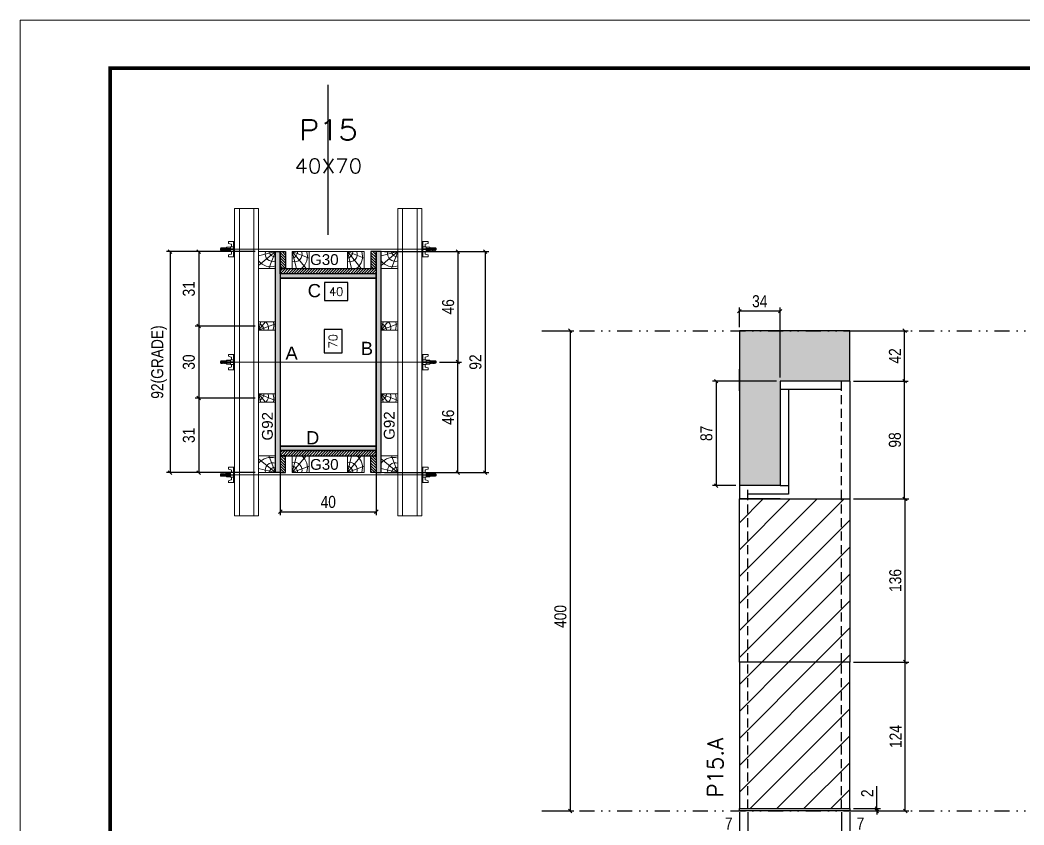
# Model space of a CAD drawing. Extents: x 28748 to 35002, y 14885 to 43501.
# Drawn here: x 31932 to 32768, y 35939 to 36609 of the extents above; entities that cross this region are included whole.
import ezdxf
from ezdxf.enums import TextEntityAlignment as Align

# ---------------------------------------------------------------- set-up
doc = ezdxf.new("R2010")
doc.units = 0
for name, pattern in [('DASHED', [0.75, 0.5, -0.25]), ('DIVIDE2', [0.625, 0.25, -0.125, 0, -0.125, 0, -0.125]), ('HIDDEN', [0.375, 0.25, -0.125])]:
    doc.linetypes.add(name, pattern=pattern)
for name, color, linetype in [('CHAPA', 1, 'Continuous'), ('COTA', 241, 'Continuous'), ('MEIO_PONT', 93, 'Continuous'), ('Nível', 160, 'Continuous'), ('Painéis', 200, 'Continuous'), ('SARR_2.2x7', 40, 'Continuous'), ('SARRAFO', 251, 'Continuous'), ('Sarrafo de Pressão', 42, 'HIDDEN'), ('Texto de Titulo', 7, 'Continuous'), ('Texto Qtd Sarr', 242, 'Continuous'), ('TEXTO_GERAL', 7, 'Continuous')]:
    doc.layers.add(name, color=color, linetype=linetype)
for name, color, linetype, lineweight in [('Folhas', 255, 'Continuous', 9), ('Hachura', 251, 'Continuous', 9), ('Madeira', 126, 'Continuous', 18), ('Perfil Metálico', 224, 'Continuous', 18), ('SARRAFO DE PRESSAO', 251, 'DASHED', 9), ('Texto Seção', 7, 'Continuous', 15)]:
    doc.layers.add(name, color=color, linetype=linetype, lineweight=lineweight)
doc.styles.add('ARIAL', font='arial.ttf')
doc.styles.add('COTA TECNICA', font='techl___.ttf', dxfattribs={"height": 10})
doc.styles.add('COTA TECNICA 2X', font='techl___.ttf', dxfattribs={"height": 10})
doc.styles.add('COTA TECNICA-50', font='techl___.ttf', dxfattribs={"height": 10})
doc.styles.add('REGUA-120', font='ROMANS.shx', dxfattribs={"height": 15})
doc.styles.add('ROMANS', font='romans.shx')
doc.styles.add('SANSSERIF', font='sas_____.pfb')
doc.dimstyles.new('COTA PAINEL-50', dxfattribs={"dimtxt": 10, "dimasz": 3, "dimexe": 3, "dimexo": 3, "dimgap": 3, "dimtad": 1, "dimdec": 1, "dimzin": 12, "dimdsep": 46, "dimtxsty": 'COTA TECNICA-50', "dimblk1": 'OBLIQUE', "dimblk2": 'OBLIQUE', "dimsah": 1, "dimcen": 0.9, "dimclrd": 4, "dimclre": 4, "dimclrt": 240, "dimadec": 1, "dimazin": 3, "dimtfac": 1, "dimtdec": 1, "dimtmove": 0, "dimatfit": 3, "dimfxl": 1, "dimtolj": 1, "dimtzin": 12, "dimarcsym": 0})
doc.dimstyles.new('PAINEL', dxfattribs={"dimtxt": 10, "dimasz": 3, "dimexe": 3, "dimexo": 3, "dimgap": 3, "dimtad": 1, "dimdec": 1, "dimzin": 12, "dimdsep": 46, "dimtxsty": 'COTA TECNICA', "dimblk1": 'OBLIQUE', "dimblk2": 'OBLIQUE', "dimsah": 1, "dimcen": 0.9, "dimclrd": 4, "dimclre": 4, "dimclrt": 240, "dimadec": 1, "dimazin": 3, "dimtfac": 1, "dimtdec": 1, "dimtmove": 0, "dimatfit": 3, "dimfxl": 1, "dimtolj": 1, "dimtzin": 12, "dimarcsym": 0})
doc.dimstyles.new('SECAO PILAR', dxfattribs={"dimtxt": 10, "dimasz": 3, "dimexe": 3, "dimexo": 3, "dimgap": 3, "dimtad": 1, "dimdec": 1, "dimlfac": 0.5, "dimzin": 12, "dimdsep": 46, "dimtxsty": 'COTA TECNICA 2X', "dimblk1": 'OBLIQUE', "dimblk2": 'OBLIQUE', "dimsah": 1, "dimcen": 0.9, "dimclrd": 256, "dimclre": 256, "dimclrt": 256, "dimadec": 1, "dimazin": 3, "dimtfac": 1, "dimtdec": 1, "dimtmove": 0, "dimatfit": 3, "dimfxl": 1, "dimtolj": 1, "dimtzin": 12, "dimarcsym": 0})
doc.dimstyles.new('SECÇÃO 2', dxfattribs={"dimtxt": 7, "dimasz": 6, "dimexe": 0.18, "dimexo": 2, "dimgap": -4, "dimtad": 3, "dimdec": 1, "dimlfac": 0.5, "dimzin": 12, "dimdsep": 46, "dimtxsty": 'ROMANS', "dimblk": 'ARCHTICK', "dimcen": 0.09, "dimse1": 1, "dimse2": 1, "dimsd1": 1, "dimsd2": 1, "dimclrd": 180, "dimclre": 5, "dimclrt": 1, "dimadec": 0, "dimazin": 3, "dimtfac": 1, "dimtdec": 1, "dimtofl": 0, "dimtmove": 0, "dimatfit": 3, "dimldrblk": 'ARCHTICK', "dimfxl": 1, "dimtolj": 1, "dimtzin": 0, "dimarcsym": 0})

# ---------------------------------------------------------------- blocks, each defined once
blk = doc.blocks.new('9999999999')
at = {"layer": 'Folhas'}
blk.add_lwpolyline([(98138.98, 34190.21), (99623.98, 34190.21), (99623.98, 35240.21), (98138.98, 35240.21)], close=True, dxfattribs=at)
at = {"layer": 'Folhas', "color": 30, "const_width": 3}
blk.add_lwpolyline([(98213.98, 34230.21), (99583.98, 34230.21), (99583.98, 35200.21), (98213.98, 35200.21)], close=True, dxfattribs=at)
blk = doc.blocks.new('titulo1')
at = {"layer": 'Defpoints', "color": 252, "linetype": 'HIDDEN', "ltscale": 2}
blk.add_line((0, 0), (0, 125), dxfattribs=at)
at = {"layer": 'Defpoints', "style": 'ROMANS', "oblique": 15}
blk.add_attdef('FOLHA', text='', height=10, dxfattribs=at).set_placement((0, 15.58), align=Align.MIDDLE_CENTER)
at = {"layer": 'Texto Qtd Sarr', "color": 3, "style": 'ROMANS', "oblique": 15}
for tag, height, p in [('TITULO', 17, (0, 71.45)), ('SEÇÃO', 12, (0, 41.55))]:
    blk.add_attdef(tag, text='', height=height, dxfattribs=at).set_placement(p, align=Align.MIDDLE_CENTER)
blk = doc.blocks.new('_Oblique')
at = {"color": 0, "linetype": 'ByBlock', "lineweight": -2}
blk.add_line((-0.5, -0.5), (0.5, 0.5), dxfattribs=at)
blk = doc.blocks.new('*D1599')
at = {"layer": 'COTA', "color": 4, "linetype": 'ByBlock', "lineweight": -2, "transparency": 16777216}
for p, q in [((32369.5, 36350.58), (32393.22, 36350.58)), ((32390.22, 36350.58), (32390.22, 35950.58)), ((32369.5, 35950.58), (32393.22, 35950.58))]:
    blk.add_line(p, q, dxfattribs=at)
at = {"layer": 'Defpoints', "color": 0, "linetype": 'ByBlock', "transparency": 16777216}
for p in [(32366.5, 36350.58), (32366.5, 35950.58), (32390.22, 35950.58)]:
    blk.add_point(p, dxfattribs=at)
at = {"layer": 'COTA', "color": 4, "linetype": 'ByBlock', "lineweight": -2, "transparency": 16777216, "xscale": 3, "yscale": 3, "zscale": 3}
for p, rotation in [((32390.22, 36350.58), 90), ((32390.22, 35950.58), 270)]:
    blk.add_blockref('_Oblique', p, dxfattribs=dict(at, rotation=rotation))
at = {"layer": 'COTA', "color": 240, "linetype": 'ByBlock', "transparency": 16777216, "insert": (32382.11, 36112.58), "char_height": 10, "attachment_point": 5, "rotation": 90, "style": 'COTA TECNICA'}
blk.add_mtext('\\A1;400', dxfattribs=at)
blk = doc.blocks.new('*D525')
at = {"layer": 'COTA', "color": 4, "lineweight": -2, "transparency": 16777216}
for p, q in [((32531.2, 35949.58), (32531.2, 35895.4)), ((32623.2, 35949.58), (32623.2, 35895.4)), ((32531.2, 35898.4), (32623.2, 35898.4))]:
    blk.add_line(p, q, dxfattribs=at)
at = {"layer": 'Defpoints', "color": 0, "transparency": 16777216}
for p in [(32531.2, 35952.58), (32623.2, 35952.58), (32623.2, 35898.4)]:
    blk.add_point(p, dxfattribs=at)
at = {"layer": 'COTA', "color": 4, "lineweight": -2, "transparency": 16777216, "xscale": 3, "yscale": 3, "zscale": 3, "rotation": 180}
blk.add_blockref('_Oblique', (32531.2, 35898.4), dxfattribs=at)
at = {"layer": 'COTA', "color": 4, "lineweight": -2, "transparency": 16777216, "xscale": 3, "yscale": 3, "zscale": 3}
blk.add_blockref('_Oblique', (32623.2, 35898.4), dxfattribs=at)
at = {"layer": 'COTA', "color": 240, "transparency": 16777216, "insert": (32577.2, 35906.49), "char_height": 10, "attachment_point": 5, "style": 'COTA TECNICA'}
blk.add_mtext('\\A1;92', dxfattribs=at)
blk = doc.blocks.new('*D526')
at = {"layer": 'COTA', "color": 4, "lineweight": -2, "transparency": 16777216}
for p, q in [((32626.2, 36074.58), (32672.44, 36074.58)), ((32669.44, 35950.58), (32669.44, 36074.58)), ((32626.2, 35950.58), (32672.44, 35950.58))]:
    blk.add_line(p, q, dxfattribs=at)
at = {"layer": 'Defpoints', "color": 0, "transparency": 16777216}
for p in [(32623.2, 36074.58), (32669.44, 36074.58), (32623.2, 35950.58)]:
    blk.add_point(p, dxfattribs=at)
at = {"layer": 'COTA', "color": 4, "lineweight": -2, "transparency": 16777216, "xscale": 3, "yscale": 3, "zscale": 3}
for p, rotation in [((32669.44, 36074.58), 90), ((32669.44, 35950.58), 270)]:
    blk.add_blockref('_Oblique', p, dxfattribs=dict(at, rotation=rotation))
at = {"layer": 'COTA', "color": 240, "transparency": 16777216, "insert": (32661.37, 36012.58), "char_height": 10, "attachment_point": 5, "rotation": 90, "style": 'COTA TECNICA-50'}
blk.add_mtext('\\A1;124', dxfattribs=at)
blk = doc.blocks.new('*D527')
at = {"layer": 'COTA', "color": 4, "lineweight": -2, "transparency": 16777216}
for p, q in [((32645.73, 35952.58), (32645.73, 35971.38)), ((32626.2, 35952.58), (32648.73, 35952.58)), ((32645.73, 35950.58), (32645.73, 35952.58)), ((32626.2, 35950.58), (32648.73, 35950.58)), ((32645.73, 35950.58), (32645.73, 35947.58))]:
    blk.add_line(p, q, dxfattribs=at)
at = {"layer": 'Defpoints', "color": 0, "transparency": 16777216}
for p in [(32623.2, 35952.58), (32623.2, 35950.58), (32645.73, 35950.58)]:
    blk.add_point(p, dxfattribs=at)
at = {"layer": 'COTA', "color": 4, "lineweight": -2, "transparency": 16777216, "xscale": 3, "yscale": 3, "zscale": 3}
for p, rotation in [((32645.73, 35952.58), 270), ((32645.73, 35950.58), 90)]:
    blk.add_blockref('_Oblique', p, dxfattribs=dict(at, rotation=rotation))
at = {"layer": 'COTA', "color": 240, "transparency": 16777216, "insert": (32637.73, 35965.32), "char_height": 10, "attachment_point": 5, "rotation": 90, "style": 'COTA TECNICA-50'}
blk.add_mtext('\\A1;2', dxfattribs=at)
blk = doc.blocks.new('*D528')
at = {"layer": 'COTA', "color": 4, "lineweight": -2, "transparency": 16777216}
for p, q in [((32531.2, 35947.58), (32531.2, 35929.07)), ((32538.2, 35949.58), (32538.2, 35929.07)), ((32531.2, 35932.07), (32516.47, 35932.07)), ((32538.2, 35932.07), (32531.2, 35932.07))]:
    blk.add_line(p, q, dxfattribs=at)
at = {"layer": 'Defpoints', "color": 0, "transparency": 16777216}
for p in [(32538.2, 35952.58), (32531.2, 35950.58), (32531.2, 35932.07)]:
    blk.add_point(p, dxfattribs=at)
at = {"layer": 'COTA', "color": 4, "lineweight": -2, "transparency": 16777216, "xscale": 3, "yscale": 3, "zscale": 3, "rotation": 180}
blk.add_blockref('_Oblique', (32531.2, 35932.07), dxfattribs=at)
at = {"layer": 'COTA', "color": 4, "lineweight": -2, "transparency": 16777216, "xscale": 3, "yscale": 3, "zscale": 3}
blk.add_blockref('_Oblique', (32538.2, 35932.07), dxfattribs=at)
at = {"layer": 'COTA', "color": 240, "transparency": 16777216, "insert": (32522.34, 35940.14), "char_height": 10, "attachment_point": 5, "style": 'COTA TECNICA-50'}
blk.add_mtext('\\A1;7', dxfattribs=at)
blk = doc.blocks.new('*D529')
at = {"layer": 'COTA', "color": 4, "lineweight": -2, "transparency": 16777216}
for p, q in [((32616.2, 35949.58), (32616.2, 35929.07)), ((32623.2, 35947.58), (32623.2, 35929.07)), ((32616.2, 35932.07), (32623.2, 35932.07)), ((32623.2, 35932.07), (32637.93, 35932.07))]:
    blk.add_line(p, q, dxfattribs=at)
at = {"layer": 'Defpoints', "color": 0, "transparency": 16777216}
for p in [(32616.2, 35952.58), (32623.2, 35950.58), (32623.2, 35932.07)]:
    blk.add_point(p, dxfattribs=at)
at = {"layer": 'COTA', "color": 4, "lineweight": -2, "transparency": 16777216, "xscale": 3, "yscale": 3, "zscale": 3, "rotation": 180}
blk.add_blockref('_Oblique', (32616.2, 35932.07), dxfattribs=at)
at = {"layer": 'COTA', "color": 4, "lineweight": -2, "transparency": 16777216, "xscale": 3, "yscale": 3, "zscale": 3}
blk.add_blockref('_Oblique', (32623.2, 35932.07), dxfattribs=at)
at = {"layer": 'COTA', "color": 240, "transparency": 16777216, "insert": (32632.07, 35940.14), "char_height": 10, "attachment_point": 5, "style": 'COTA TECNICA-50'}
blk.add_mtext('\\A1;7', dxfattribs=at)
blk = doc.blocks.new('*D534')
at = {"layer": 'COTA', "color": 180, "lineweight": -2, "transparency": 16777216}
for p, q in [((32200.15, 36351.51), (32185.15, 36351.51)), ((32185.15, 36351.51), (32185.15, 36332.17)), ((32200.15, 36332.17), (32200.15, 36351.51)), ((32185.15, 36332.17), (32200.15, 36332.17))]:
    blk.add_line(p, q, dxfattribs=at)
at = {"layer": 'Defpoints', "color": 0, "transparency": 16777216}
for p in [(32148.64, 36394.47), (32148.64, 36254.47), (32204.15, 36254.47)]:
    blk.add_point(p, dxfattribs=at)
at = {"layer": 'COTA', "color": 1, "transparency": 16777216, "insert": (32192.65, 36341.84), "char_height": 7, "attachment_point": 5, "rotation": 90, "style": 'ROMANS'}
blk.add_mtext('\\A1;70', dxfattribs=at)
blk = doc.blocks.new('_ArchTick')
at = {"color": 0, "linetype": 'ByBlock', "const_width": 0.15}
blk.add_lwpolyline([(-0.5, -0.5), (0.5, 0.5)], dxfattribs=at)
blk = doc.blocks.new('*D535')
at = {"layer": 'COTA', "lineweight": -2, "transparency": 16777216}
for p, q in [((32235.64, 36416.47), (32322.41, 36416.47)), ((32319.41, 36416.47), (32319.41, 36232.47)), ((32235.64, 36232.47), (32322.41, 36232.47))]:
    blk.add_line(p, q, dxfattribs=at)
at = {"layer": 'Defpoints', "color": 0, "transparency": 16777216}
for p in [(32232.64, 36416.47), (32232.64, 36232.47), (32319.41, 36232.47)]:
    blk.add_point(p, dxfattribs=at)
at = {"layer": 'COTA', "lineweight": -2, "transparency": 16777216, "xscale": 3, "yscale": 3, "zscale": 3}
for p, rotation in [((32319.41, 36416.47), 90), ((32319.41, 36232.47), 270)]:
    blk.add_blockref('_Oblique', p, dxfattribs=dict(at, rotation=rotation))
at = {"layer": 'COTA', "transparency": 16777216, "insert": (32311.32, 36324.47), "char_height": 10, "attachment_point": 5, "rotation": 90, "style": 'COTA TECNICA 2X'}
blk.add_mtext('\\A1;92', dxfattribs=at)
blk = doc.blocks.new('*D536')
at = {"layer": 'COTA', "lineweight": -2, "transparency": 16777216}
for p, q in [((32269.64, 36416.47), (32299.64, 36416.47)), ((32296.64, 36416.47), (32296.64, 36324.47)), ((32281.44, 36324.47), (32299.64, 36324.47))]:
    blk.add_line(p, q, dxfattribs=at)
at = {"layer": 'Defpoints', "color": 0, "transparency": 16777216}
for p in [(32266.64, 36416.47), (32278.44, 36324.47), (32296.64, 36324.47)]:
    blk.add_point(p, dxfattribs=at)
at = {"layer": 'COTA', "lineweight": -2, "transparency": 16777216, "xscale": 3, "yscale": 3, "zscale": 3}
for p, rotation in [((32296.64, 36416.47), 90), ((32296.64, 36324.47), 270)]:
    blk.add_blockref('_Oblique', p, dxfattribs=dict(at, rotation=rotation))
at = {"layer": 'COTA', "transparency": 16777216, "insert": (32288.54, 36370.47), "char_height": 10, "attachment_point": 5, "rotation": 90, "style": 'COTA TECNICA 2X'}
blk.add_mtext('\\A1;46', dxfattribs=at)
blk = doc.blocks.new('*D537')
at = {"layer": 'COTA', "lineweight": -2, "transparency": 16777216}
for p, q in [((32281.44, 36324.47), (32299.64, 36324.47)), ((32296.64, 36232.47), (32296.64, 36324.47)), ((32269.64, 36232.47), (32299.64, 36232.47))]:
    blk.add_line(p, q, dxfattribs=at)
at = {"layer": 'Defpoints', "color": 0, "transparency": 16777216}
for p in [(32278.44, 36324.47), (32296.64, 36324.47), (32266.64, 36232.47)]:
    blk.add_point(p, dxfattribs=at)
at = {"layer": 'COTA', "lineweight": -2, "transparency": 16777216, "xscale": 3, "yscale": 3, "zscale": 3}
for p, rotation in [((32296.64, 36324.47), 90), ((32296.64, 36232.47), 270)]:
    blk.add_blockref('_Oblique', p, dxfattribs=dict(at, rotation=rotation))
at = {"layer": 'COTA', "transparency": 16777216, "insert": (32288.54, 36278.47), "char_height": 10, "attachment_point": 5, "rotation": 90, "style": 'COTA TECNICA 2X'}
blk.add_mtext('\\A1;46', dxfattribs=at)
blk = doc.blocks.new('*D538')
at = {"layer": 'COTA', "color": 180, "lineweight": -2, "transparency": 16777216}
for p, q in [((32204.89, 36390.68), (32185.55, 36390.68)), ((32185.55, 36390.68), (32185.55, 36375.68)), ((32204.89, 36375.68), (32204.89, 36390.68)), ((32185.55, 36375.68), (32204.89, 36375.68))]:
    blk.add_line(p, q, dxfattribs=at)
at = {"layer": 'Defpoints', "color": 0, "transparency": 16777216}
for p in [(32148.64, 36394.47), (32228.64, 36394.47), (32228.64, 36371.68)]:
    blk.add_point(p, dxfattribs=at)
at = {"layer": 'COTA', "color": 1, "transparency": 16777216, "insert": (32195.22, 36383.18), "char_height": 7, "attachment_point": 5, "style": 'ROMANS'}
blk.add_mtext('\\A1;40', dxfattribs=at)
blk = doc.blocks.new('PONTALETE')
at = {"layer": 'Madeira'}
for q in [(2.71, 7), (7, 5.76), (7, 1.74)]:
    blk.add_line((0, 0), q, dxfattribs=at)
blk.add_lwpolyline([(0, 0), (7, 0), (7, 7), (0, 7)], close=True, dxfattribs=at)
for centre, radius, start, end in [((2.04, 0.06), 6.23, 37.2818, 109.0913), ((1.09, 0.9), 3.19, 343.603, 109.9847), ((-0.21, -0.78), 3.09, 14.6322, 86.0383)]:
    blk.add_arc(centre, radius, start, end, dxfattribs=at)
blk = doc.blocks.new('*D539')
at = {"layer": 'COTA', "lineweight": -2, "transparency": 16777216}
for p, q in [((32127.64, 36416.47), (32053.86, 36416.47)), ((32056.86, 36416.47), (32056.86, 36232.47)), ((32127.64, 36232.47), (32053.86, 36232.47))]:
    blk.add_line(p, q, dxfattribs=at)
at = {"layer": 'Defpoints', "color": 0, "transparency": 16777216}
for p in [(32130.64, 36416.47), (32056.86, 36232.47), (32130.64, 36232.47)]:
    blk.add_point(p, dxfattribs=at)
at = {"layer": 'COTA', "lineweight": -2, "transparency": 16777216, "xscale": 3, "yscale": 3, "zscale": 3}
for p, rotation in [((32056.86, 36416.47), 90), ((32056.86, 36232.47), 270)]:
    blk.add_blockref('_Oblique', p, dxfattribs=dict(at, rotation=rotation))
at = {"layer": 'COTA', "transparency": 16777216, "insert": (32047.64, 36324.47), "char_height": 10, "attachment_point": 5, "rotation": 90, "style": 'COTA TECNICA 2X'}
blk.add_mtext('\\A1;92(GRADE)', dxfattribs=at)
blk = doc.blocks.new('MEIO PONTALETE')
at = {"layer": 'Madeira'}
for q in [(2.71, 7), (3.5, 2.88), (3.5, 0.87)]:
    blk.add_line((0, 0), q, dxfattribs=at)
blk.add_lwpolyline([(0, 0), (3.5, 0), (3.5, 7), (0, 7)], close=True, dxfattribs=at)
for centre, radius, start, end in [((2.04, 0.06), 6.23, 76.4499, 109.0913), ((1.09, 0.9), 3.19, 40.9063, 109.9847), ((-0.21, -0.78), 3.09, 14.6322, 86.0383)]:
    blk.add_arc(centre, radius, start, end, dxfattribs=at)
blk = doc.blocks.new('*D540')
at = {"layer": 'COTA', "lineweight": -2, "transparency": 16777216}
for p, q in [((32127.64, 36294.47), (32077.7, 36294.47)), ((32080.7, 36294.47), (32080.7, 36232.47)), ((32127.64, 36232.47), (32077.7, 36232.47))]:
    blk.add_line(p, q, dxfattribs=at)
at = {"layer": 'Defpoints', "color": 0, "transparency": 16777216}
for p in [(32130.64, 36294.47), (32080.7, 36232.47), (32130.64, 36232.47)]:
    blk.add_point(p, dxfattribs=at)
at = {"layer": 'COTA', "lineweight": -2, "transparency": 16777216, "xscale": 3, "yscale": 3, "zscale": 3}
for p, rotation in [((32080.7, 36294.47), 90), ((32080.7, 36232.47), 270)]:
    blk.add_blockref('_Oblique', p, dxfattribs=dict(at, rotation=rotation))
at = {"layer": 'COTA', "transparency": 16777216, "insert": (32072.48, 36263.47), "char_height": 10, "attachment_point": 5, "rotation": 90, "style": 'COTA TECNICA 2X'}
blk.add_mtext('\\A1;31', dxfattribs=at)
blk = doc.blocks.new('C')
at = {"layer": 'Hachura', "color": 0}
for p, q in [((0, 3.22), (0, -3.22)), ((0.45, 3.22), (0, 3.22)), ((0.46, 3.16), (0, 3.16)), ((0.46, 3.05), (0, 3.05)), ((0.46, 2.88), (0, 2.88)), ((0, 2.75), (0, -1.16)), ((0.46, 2.65), (0, 2.65)), ((0.46, 2.23), (0, 2.23)), ((0.46, 1.51), (0, 1.51)), ((0.39, 0.49), (0.17, 0.49)), ((0.45, -3.23), (0.45, 3.22)), ((0.45, 3.22), (2.58, 3.22)), ((1.74, 0.97), (0.45, 0.97)), ((1.45, 0.1), (0.45, 0.1)), ((1.35, 1.94), (1.35, 0.96)), ((2.58, 2.39), (1.47, 2.09)), ((1.74, -0.97), (1.74, 0.97)), ((1.74, 0.97), (1.74, 0.84)), ((1.74, 0.97), (1.74, 0.84)), ((1.74, 0.84), (3.35, 0.84)), ((3.35, 0.45), (1.74, 0.45)), ((2.58, 3.22), (2.58, 2.39)), ((3.32, 0.84), (3.32, -0.84)), ((3.35, 0.84), (3.35, -0.84)), ((3.68, 0.45), (3.35, 0.45)), ((3.84, -0.52), (3.35, 0.45)), ((3.35, 0.06), (3.67, -0.57)), ((3.68, 0.45), (4.16, -0.52)), ((3.72, 0.5), (4.25, -0.57)), ((4.37, -0.55), (3.83, 0.53)), ((4.15, 0.45), (3.93, 0.45)), ((4.42, -0.52), (3.93, 0.45)), ((4.15, 0.45), (4.26, 0.45)), ((4.26, 0.45), (4.74, -0.52)), ((4.3, 0.5), (4.83, -0.57)), ((4.95, -0.55), (4.41, 0.53)), ((4.51, 0.45), (4.84, 0.45)), ((5, -0.52), (4.51, 0.45)), ((4.84, 0.45), (5.32, -0.52)), ((4.88, 0.5), (5.41, -0.57)), ((5.53, -0.55), (4.99, 0.53)), ((5.58, -0.52), (5.09, 0.45)), ((5.42, 0.45), (5.09, 0.45)), ((5.58, -0.52), (5.09, 0.45)), ((5.42, 0.45), (5.74, -0.19)), ((5.46, 0.5), (5.74, -0.07)), ((5.74, 0.19), (5.57, 0.53)), ((5.74, 0.32), (5.68, 0.45)), ((5.68, 0.45), (5.74, 0.45)), ((5.74, 0.45), (5.9, 0.29)), ((5.74, 0.45), (5.74, -0.52)), ((5.9, -0.36), (5.9, 0.29)), ((0.45, 0), (0, 0)), ((0.46, -1.52), (0, -1.52)), ((0.46, -2.23), (0, -2.23)), ((0.46, -2.65), (0, -2.65)), ((0.46, -2.88), (0, -2.88)), ((0.46, -3.05), (0, -3.05)), ((0.46, -3.16), (0, -3.16)), ((0, -3.22), (2.57, -3.22)), ((0.08, -0.48), (0.29, -0.48)), ((0.29, -0.48), (0.4, -0.48)), ((0.45, 0), (0.45, -0.97)), ((0.45, -0.16), (1.45, -0.16)), ((0.45, -0.65), (0.45, -0.32)), ((0.45, -3.23), (0.45, -0.65)), ((0.45, -0.97), (1.74, -0.97)), ((1.35, -1.94), (1.35, -0.97)), ((2.58, -2.39), (1.47, -2.1)), ((3.35, -0.32), (1.74, -0.32)), ((3.35, -0.84), (1.74, -0.84)), ((2.58, -3.23), (2.58, -2.39)), ((3.35, -0.07), (3.58, -0.52)), ((3.35, -0.52), (3.58, -0.52)), ((3.84, -0.52), (4.16, -0.52)), ((4.42, -0.52), (4.74, -0.52)), ((4.63, -0.52), (4.74, -0.52)), ((5, -0.52), (5.32, -0.52)), ((5.58, -0.52), (5.74, -0.52)), ((5.74, -0.52), (5.9, -0.36)), ((5.74, -0.52), (5.74, -0.52))]:
    blk.add_line(p, q, dxfattribs=at)
for centre, radius, start, end in [((1.52, 1.94), 0.161, 104.7436, 180), ((1.44, -0.03), 0.129, 272.695, 87.305), ((3.81, 0.39), 0.143, 25.5688, 154.4312), ((4.39, 0.39), 0.143, 25.5688, 154.4312), ((4.97, 0.39), 0.143, 25.5688, 154.4312), ((5.55, 0.39), 0.143, 25.5688, 154.4312), ((0.17, -0.37), 0.174, 221.744, 317.8592), ((1.52, -1.94), 0.161, 180, 255.2564), ((3.71, -0.4), 0.174, 222.1408, 318.256), ((4.29, -0.4), 0.174, 222.1408, 318.256), ((4.87, -0.4), 0.174, 222.1408, 318.256), ((5.45, -0.4), 0.174, 222.1408, 318.256), ((5.61, -0.4), 0.174, 317.8592, 318.256)]:
    blk.add_arc(centre, radius, start, end, dxfattribs=at)
blk = doc.blocks.new('*D541')
at = {"layer": 'COTA', "lineweight": -2, "transparency": 16777216}
for p, q in [((32127.64, 36416.47), (32077.7, 36416.47)), ((32080.7, 36416.47), (32080.7, 36354.47)), ((32127.64, 36354.47), (32077.7, 36354.47))]:
    blk.add_line(p, q, dxfattribs=at)
at = {"layer": 'Defpoints', "color": 0, "transparency": 16777216}
for p in [(32130.64, 36416.47), (32080.7, 36354.47), (32130.64, 36354.47)]:
    blk.add_point(p, dxfattribs=at)
at = {"layer": 'COTA', "lineweight": -2, "transparency": 16777216, "xscale": 3, "yscale": 3, "zscale": 3}
for p, rotation in [((32080.7, 36416.47), 90), ((32080.7, 36354.47), 270)]:
    blk.add_blockref('_Oblique', p, dxfattribs=dict(at, rotation=rotation))
at = {"layer": 'COTA', "transparency": 16777216, "insert": (32072.48, 36385.47), "char_height": 10, "attachment_point": 5, "rotation": 90, "style": 'COTA TECNICA 2X'}
blk.add_mtext('\\A1;31', dxfattribs=at)
blk = doc.blocks.new('*D542')
at = {"layer": 'COTA', "lineweight": -2, "transparency": 16777216}
for p, q in [((32127.64, 36354.47), (32077.7, 36354.47)), ((32080.7, 36354.47), (32080.7, 36294.47)), ((32127.64, 36294.47), (32077.7, 36294.47))]:
    blk.add_line(p, q, dxfattribs=at)
at = {"layer": 'Defpoints', "color": 0, "transparency": 16777216}
for p in [(32130.64, 36354.47), (32080.7, 36294.47), (32130.64, 36294.47)]:
    blk.add_point(p, dxfattribs=at)
at = {"layer": 'COTA', "lineweight": -2, "transparency": 16777216, "xscale": 3, "yscale": 3, "zscale": 3}
for p, rotation in [((32080.7, 36354.47), 90), ((32080.7, 36294.47), 270)]:
    blk.add_blockref('_Oblique', p, dxfattribs=dict(at, rotation=rotation))
at = {"layer": 'COTA', "transparency": 16777216, "insert": (32072.48, 36324.47), "char_height": 10, "attachment_point": 5, "rotation": 90, "style": 'COTA TECNICA 2X'}
blk.add_mtext('\\A1;30', dxfattribs=at)
blk = doc.blocks.new('*D1601')
at = {"layer": 'COTA', "lineweight": -2, "transparency": 16777216}
for p, q in [((32148.64, 36247.87), (32148.64, 36196.83)), ((32228.64, 36247.87), (32228.64, 36196.83)), ((32148.64, 36199.83), (32228.64, 36199.83))]:
    blk.add_line(p, q, dxfattribs=at)
at = {"layer": 'Defpoints', "color": 0, "transparency": 16777216}
for p in [(32148.64, 36250.87), (32228.64, 36250.87), (32228.64, 36199.83)]:
    blk.add_point(p, dxfattribs=at)
at = {"layer": 'COTA', "lineweight": -2, "transparency": 16777216, "xscale": 3, "yscale": 3, "zscale": 3, "rotation": 180}
blk.add_blockref('_Oblique', (32148.64, 36199.83), dxfattribs=at)
at = {"layer": 'COTA', "lineweight": -2, "transparency": 16777216, "xscale": 3, "yscale": 3, "zscale": 3}
blk.add_blockref('_Oblique', (32228.64, 36199.83), dxfattribs=at)
at = {"layer": 'COTA', "transparency": 16777216, "insert": (32188.64, 36207.94), "char_height": 10, "attachment_point": 5, "style": 'COTA TECNICA 2X'}
blk.add_mtext('\\A1;40', dxfattribs=at)
blk = doc.blocks.new('*D1606')
at = {"layer": 'COTA', "color": 4, "linetype": 'ByBlock', "lineweight": -2, "transparency": 16777216}
for p, q in [((32626.2, 36210.58), (32672.44, 36210.58)), ((32669.44, 36074.58), (32669.44, 36210.58)), ((32626.2, 36074.58), (32672.44, 36074.58))]:
    blk.add_line(p, q, dxfattribs=at)
at = {"layer": 'Defpoints', "color": 0, "linetype": 'ByBlock', "transparency": 16777216}
for p in [(32623.2, 36210.58), (32669.44, 36210.58), (32623.2, 36074.58)]:
    blk.add_point(p, dxfattribs=at)
at = {"layer": 'COTA', "color": 4, "linetype": 'ByBlock', "lineweight": -2, "transparency": 16777216, "xscale": 3, "yscale": 3, "zscale": 3}
for p, rotation in [((32669.44, 36210.58), 90), ((32669.44, 36074.58), 270)]:
    blk.add_blockref('_Oblique', p, dxfattribs=dict(at, rotation=rotation))
at = {"layer": 'COTA', "color": 240, "linetype": 'ByBlock', "transparency": 16777216, "insert": (32661.22, 36142.58), "char_height": 10, "attachment_point": 5, "rotation": 90, "style": 'COTA TECNICA'}
blk.add_mtext('\\A1;136', dxfattribs=at)
blk = doc.blocks.new('*D2561')
at = {"layer": 'COTA', "color": 4, "lineweight": -2, "transparency": 16777216}
for p, q in [((32626.2, 36308.58), (32671.93, 36308.58)), ((32668.93, 36210.58), (32668.93, 36308.58)), ((32626.2, 36210.58), (32671.93, 36210.58))]:
    blk.add_line(p, q, dxfattribs=at)
at = {"layer": 'Defpoints', "color": 0, "transparency": 16777216}
for p in [(32623.2, 36308.58), (32668.93, 36308.58), (32623.2, 36210.58)]:
    blk.add_point(p, dxfattribs=at)
at = {"layer": 'COTA', "color": 4, "lineweight": -2, "transparency": 16777216, "xscale": 3, "yscale": 3, "zscale": 3}
for p, rotation in [((32668.93, 36308.58), 90), ((32668.93, 36210.58), 270)]:
    blk.add_blockref('_Oblique', p, dxfattribs=dict(at, rotation=rotation))
at = {"layer": 'COTA', "color": 240, "transparency": 16777216, "insert": (32660.83, 36259.58), "char_height": 10, "attachment_point": 5, "rotation": 90, "style": 'COTA TECNICA'}
blk.add_mtext('\\A1;98', dxfattribs=at)
blk = doc.blocks.new('*D2562')
at = {"layer": 'COTA', "color": 4, "lineweight": -2, "transparency": 16777216}
for p, q in [((32562.2, 36308.58), (32508.85, 36308.58)), ((32511.85, 36308.58), (32511.85, 36221.58)), ((32528.2, 36221.58), (32508.85, 36221.58))]:
    blk.add_line(p, q, dxfattribs=at)
at = {"layer": 'Defpoints', "color": 0, "transparency": 16777216}
for p in [(32565.2, 36308.58), (32511.85, 36221.58), (32531.2, 36221.58)]:
    blk.add_point(p, dxfattribs=at)
at = {"layer": 'COTA', "color": 4, "lineweight": -2, "transparency": 16777216, "xscale": 3, "yscale": 3, "zscale": 3}
for p, rotation in [((32511.85, 36308.58), 90), ((32511.85, 36221.58), 270)]:
    blk.add_blockref('_Oblique', p, dxfattribs=dict(at, rotation=rotation))
at = {"layer": 'COTA', "color": 240, "transparency": 16777216, "insert": (32503.76, 36265.08), "char_height": 10, "attachment_point": 5, "rotation": 90, "style": 'COTA TECNICA'}
blk.add_mtext('\\A1;87', dxfattribs=at)
blk = doc.blocks.new('*D2564')
at = {"layer": 'COTA', "color": 4, "lineweight": -2, "transparency": 16777216}
for p, q in [((32531.2, 36353.58), (32531.2, 36369.85)), ((32565.2, 36366.85), (32531.2, 36366.85)), ((32565.2, 36311.58), (32565.2, 36369.85))]:
    blk.add_line(p, q, dxfattribs=at)
at = {"layer": 'Defpoints', "color": 0, "transparency": 16777216}
for p in [(32531.2, 36366.85), (32531.2, 36350.58), (32565.2, 36308.58)]:
    blk.add_point(p, dxfattribs=at)
at = {"layer": 'COTA', "color": 4, "lineweight": -2, "transparency": 16777216, "xscale": 3, "yscale": 3, "zscale": 3, "rotation": 180}
blk.add_blockref('_Oblique', (32531.2, 36366.85), dxfattribs=at)
at = {"layer": 'COTA', "color": 4, "lineweight": -2, "transparency": 16777216, "xscale": 3, "yscale": 3, "zscale": 3}
blk.add_blockref('_Oblique', (32565.2, 36366.85), dxfattribs=at)
at = {"layer": 'COTA', "color": 240, "transparency": 16777216, "insert": (32548.2, 36375.07), "char_height": 10, "attachment_point": 5, "style": 'COTA TECNICA'}
blk.add_mtext('\\A1;34', dxfattribs=at)
blk = doc.blocks.new('*D2563')
at = {"layer": 'COTA', "color": 4, "lineweight": -2, "transparency": 16777216}
for p, q in [((32626.2, 36350.58), (32671.93, 36350.58)), ((32668.93, 36308.58), (32668.93, 36350.58)), ((32626.2, 36308.58), (32671.93, 36308.58))]:
    blk.add_line(p, q, dxfattribs=at)
at = {"layer": 'Defpoints', "color": 0, "transparency": 16777216}
for p in [(32623.2, 36350.58), (32668.93, 36350.58), (32623.2, 36308.58)]:
    blk.add_point(p, dxfattribs=at)
at = {"layer": 'COTA', "color": 4, "lineweight": -2, "transparency": 16777216, "xscale": 3, "yscale": 3, "zscale": 3}
for p, rotation in [((32668.93, 36350.58), 90), ((32668.93, 36308.58), 270)]:
    blk.add_blockref('_Oblique', p, dxfattribs=dict(at, rotation=rotation))
at = {"layer": 'COTA', "color": 240, "transparency": 16777216, "insert": (32660.86, 36329.58), "char_height": 10, "attachment_point": 5, "rotation": 90, "style": 'COTA TECNICA'}
blk.add_mtext('\\A1;42', dxfattribs=at)

msp = doc.modelspace()

# ---------------------------------------------------------------- hatches: boundary and pattern name
at = {"layer": 'COTA', "linetype": 'ByBlock'}
h = msp.add_hatch(dxfattribs=at)
h.set_pattern_fill('AR-CONC', color=256, scale=0.03)
h.set_pattern_definition([(50, (-1887.3715, 82), (5.46554007, -0.47817257), [0.5715, -6.2865]), (355, (-1887.3715, 82), (-1.05730264, 5.73170536), [0.4572, -5.0292175]), (100.451445, (-1886.916, 81.96), (4.4082374, 5.25353256), [0.48570026, -5.34270734]), (46.1842, (-1887.3715, 83.524), (8.1323712, -1.2612698), [0.85725, -9.42975]), (96.635558, (-1886.694, 83.419), (7.122124, 7.4227837), [0.7285507, -8.0140682]), (351.184151, (-1887.3715, 83.524), (7.122124, 7.4227837), [0.685799, -7.543792]), (21, (-1886.6095, 83.143), (4.54843174, -3.06795595), [0.5715, -6.2865]), (326, (-1886.6095, 83.143), (1.85406085, 5.525639), [0.4572, -5.0292]), (71.451445, (-1886.2305, 82.8873), (6.4024926, 2.45768307), [0.48570026, -5.3426981]), (37.5, (-1887.3715, 82), (0.0926581, 2.53665117), [0, -4.96824, 0, -5.1054, 0, -5.04825]), (7.5, (-1887.3715, 82), (2.00458988, 3.00541724), [0, -2.91084, 0, -4.85394, 0, -1.92405]), (327.5, (-1889.0708, 82), (4.067717855, -0.17186232), [0, -1.905, 0, -5.9436, 0, -7.8867]), (317.5, (-1889.8328, 82), (4.44387544, 0.76279473), [0, -2.4765, 0, -3.94716, 0, -5.6007])])
h.paths.add_polyline_path([(32623.2, 36308.58), (32623.2, 36350.58), (32531.2, 36350.58), (32531.2, 36221.58), (32565.2, 36221.58), (32565.2, 36308.58)])
at = {"layer": 'Hachura'}
h = msp.add_hatch(color=256, dxfattribs=at)
h.dxf.hatch_style = 1
h.paths.add_polyline_path([(32148.64, 36232.47), (32144.64, 36232.47), (32144.64, 36416.47), (32148.64, 36416.47)])
h = msp.add_hatch(color=256, dxfattribs=at)
h.dxf.hatch_style = 1
h.paths.add_polyline_path([(32148.64, 36232.47), (32144.64, 36232.47), (32144.64, 36416.47), (32148.64, 36416.47)])
h = msp.add_hatch(dxfattribs=at)
h.set_pattern_fill('ANSI31', color=256, scale=0.5, angle=90, style=0)
h.set_pattern_definition([(135, (9257.2293, 45540.4237), (-1.12253202, -1.12253202), [])])
h.paths.add_polyline_path([(32148.64, 36402.47), (32153.04, 36402.47), (32153.04, 36416.47), (32148.64, 36416.47)])
h = msp.add_hatch(dxfattribs=at)
h.set_pattern_fill('ANSI31', color=256, scale=0.5, angle=90, style=0)
h.set_pattern_definition([(135, (9299.2293, 45540.4237), (-1.12253202, -1.12253202), [])])
h.paths.add_polyline_path([(32228.64, 36402.47), (32224.24, 36402.47), (32224.24, 36416.47), (32228.64, 36416.47)])
h = msp.add_hatch(color=256, dxfattribs=at)
h.dxf.hatch_style = 1
h.paths.add_polyline_path([(32228.64, 36232.47), (32232.64, 36232.47), (32232.64, 36416.47), (32228.64, 36416.47)])
h = msp.add_hatch(color=256, dxfattribs=at)
h.dxf.hatch_style = 1
h.paths.add_polyline_path([(32228.64, 36232.47), (32232.64, 36232.47), (32232.64, 36416.47), (32228.64, 36416.47)])
h = msp.add_hatch(dxfattribs=at)
h.set_pattern_fill('ANSI31', color=256, scale=0.5, style=0)
h.set_pattern_definition([(45, (41322.5893, 59327.48), (-1.12253202, 1.12253202), [])])
h.paths.add_polyline_path([(32228.64, 36398.07), (32228.64, 36402.47), (32148.64, 36402.47), (32148.64, 36398.07)])
h = msp.add_hatch(color=256, dxfattribs=at)
h.dxf.hatch_style = 1
h.paths.add_polyline_path([(32148.64, 36398.07), (32148.64, 36394.47), (32228.64, 36394.47), (32228.64, 36398.07)])
h = msp.add_hatch(color=256, dxfattribs=at)
h.dxf.hatch_style = 1
h.paths.add_polyline_path([(32148.64, 36398.07), (32148.64, 36394.47), (32228.64, 36394.47), (32228.64, 36398.07)])
h = msp.add_hatch(color=256, dxfattribs=at)
h.dxf.hatch_style = 1
h.paths.add_polyline_path([(32148.64, 36254.47), (32148.64, 36250.87), (32228.64, 36250.87), (32228.64, 36254.47)])
h = msp.add_hatch(color=256, dxfattribs=at)
h.dxf.hatch_style = 1
h.paths.add_polyline_path([(32148.64, 36254.47), (32148.64, 36250.87), (32228.64, 36250.87), (32228.64, 36254.47)])
h = msp.add_hatch(dxfattribs=at)
h.set_pattern_fill('ANSI31', color=256, scale=0.5, style=0)
h.set_pattern_definition([(45, (41322.5893, 59353.48), (-1.12253202, 1.12253202), [])])
h.paths.add_polyline_path([(32228.64, 36250.87), (32228.64, 36246.47), (32148.64, 36246.47), (32148.64, 36250.87)])
h = msp.add_hatch(dxfattribs=at)
h.set_pattern_fill('ANSI31', color=256, scale=0.5, angle=90, style=0)
h.set_pattern_definition([(135, (9257.2293, 45735.4237), (-1.12253202, -1.12253202), [])])
h.paths.add_polyline_path([(32148.64, 36246.47), (32153.04, 36246.47), (32153.04, 36232.47), (32148.64, 36232.47)])
h = msp.add_hatch(dxfattribs=at)
h.set_pattern_fill('ANSI31', color=256, scale=0.5, angle=90, style=0)
h.set_pattern_definition([(135, (9299.2293, 45735.4237), (-1.12253202, -1.12253202), [])])
h.paths.add_polyline_path([(32228.64, 36246.47), (32224.24, 36246.47), (32224.24, 36232.47), (32228.64, 36232.47)])
h = msp.add_hatch(dxfattribs=at)
h.set_pattern_fill('ANSI31', color=256, scale=5)
h.paths.add_polyline_path([(32623.2, 36210.58), (32565.2, 36210.58), (32531.2, 36210.58), (32531.2, 36074.58), (32623.2, 36074.58)])
h = msp.add_hatch(dxfattribs=at)
h.set_pattern_fill('ANSI31', color=256, scale=5)
h.paths.add_polyline_path([(32623.2, 36074.58), (32531.2, 36074.58), (32531.2, 35952.58), (32623.2, 35952.58)])

# ---------------------------------------------------------------- linework, layer by layer
at = {"layer": 'CHAPA'}
for points in [[(32148.64, 36232.47), (32144.64, 36232.47), (32144.64, 36416.47), (32148.64, 36416.47)], [(32148.64, 36232.47), (32144.64, 36232.47), (32144.64, 36416.47), (32148.64, 36416.47)], [(32228.64, 36232.47), (32232.64, 36232.47), (32232.64, 36416.47), (32228.64, 36416.47)], [(32228.64, 36232.47), (32232.64, 36232.47), (32232.64, 36416.47), (32228.64, 36416.47)], [(32148.64, 36398.07), (32148.64, 36394.47), (32228.64, 36394.47), (32228.64, 36398.07)], [(32148.64, 36398.07), (32148.64, 36394.47), (32228.64, 36394.47), (32228.64, 36398.07)], [(32148.64, 36254.47), (32148.64, 36250.87), (32228.64, 36250.87), (32228.64, 36254.47)], [(32148.64, 36254.47), (32148.64, 36250.87), (32228.64, 36250.87), (32228.64, 36254.47)]]:
    msp.add_lwpolyline(points, close=True, dxfattribs=at)
at = {"layer": 'COTA', "linetype": 'ByBlock'}
for p, q in [((32531.2, 36350.58), (32531.2, 36221.58)), ((32623.2, 36350.58), (32531.2, 36350.58)), ((32623.2, 36308.58), (32623.2, 36350.58))]:
    msp.add_line(p, q, dxfattribs=at)
at = {"layer": 'Hachura'}
for p, q in [((32099.84, 36418.47), (32273.64, 36418.48)), ((32099.84, 36324.47), (32273.64, 36324.46)), ((32099.84, 36230.47), (32273.64, 36230.46))]:
    msp.add_line(p, q, dxfattribs=at)
at = {"layer": 'Madeira'}
for points in [[(32144.64, 36232.47), (32130.64, 36232.47), (32130.64, 36416.47), (32144.64, 36416.47)], [(32158.64, 36416.47), (32158.64, 36402.47), (32218.63, 36402.47), (32218.63, 36416.47)], [(32232.64, 36232.47), (32246.64, 36232.47), (32246.64, 36416.47), (32232.64, 36416.47)], [(32158.64, 36232.47), (32158.64, 36246.47), (32218.63, 36246.47), (32218.63, 36232.47)]]:
    msp.add_lwpolyline(points, close=True, dxfattribs=at)
at = {"layer": 'Nível', "color": 4, "linetype": 'DIVIDE2', "ltscale": 50}
for p, q in [((32366.5, 36350.58), (33376.84, 36350.58)), ((32366.5, 35950.58), (33376.84, 35950.58))]:
    msp.add_line(p, q, dxfattribs=at)
at = {"layer": 'Painéis'}
for p, q in [((32531.2, 36300.58), (32531.2, 36318.58)), ((32623.2, 36308.58), (32565.2, 36308.58)), ((32565.2, 36308.58), (32565.2, 36221.58)), ((32623.2, 36308.58), (32623.2, 36210.58)), ((32565.2, 36221.58), (32531.2, 36221.58)), ((32531.2, 36221.58), (32531.2, 36210.58)), ((32565.2, 36210.58), (32531.2, 36210.58)), ((32531.2, 36210.58), (32623.2, 36210.58)), ((32565.2, 36210.58), (32565.2, 36210.58))]:
    msp.add_line(p, q, dxfattribs=at)
for points in [[(32228.64, 36394.47), (32148.64, 36394.47), (32148.64, 36254.47), (32228.64, 36254.47)], [(32531.2, 35952.58), (32623.2, 35952.58), (32623.2, 36074.58), (32531.2, 36074.58)], [(32531.2, 35952.58), (32623.2, 35952.58), (32623.2, 35950.58), (32531.2, 35950.58)]]:
    msp.add_lwpolyline(points, close=True, dxfattribs=at)
msp.add_lwpolyline([(32565.2, 36210.58), (32623.2, 36210.58), (32623.2, 36074.58), (32531.2, 36074.58), (32531.2, 36210.58)], dxfattribs=at)
at = {"layer": 'Perfil Metálico'}
for points in [[(32110.64, 36196.47), (32130.64, 36196.47), (32130.64, 36452.47), (32110.64, 36452.47)], [(32126.64, 36452.47), (32114.64, 36452.47), (32114.64, 36196.47), (32126.64, 36196.47)], [(32266.64, 36196.47), (32246.64, 36196.47), (32246.64, 36452.47), (32266.64, 36452.47)], [(32250.64, 36452.47), (32262.64, 36452.47), (32262.64, 36196.47), (32250.64, 36196.47)]]:
    msp.add_lwpolyline(points, close=True, dxfattribs=at)
at = {"layer": 'SARR_2.2x7'}
for p, q in [((32616.2, 36301.58), (32565.2, 36301.58)), ((32572.2, 36301.58), (32572.2, 36221.58)), ((32565.2, 36221.58), (32572.2, 36221.58)), ((32572.2, 36221.58), (32572.2, 36214.58)), ((32572.2, 36214.58), (32538.2, 36214.58)), ((32572.2, 36210.58), (32572.2, 36210.58))]:
    msp.add_line(p, q, dxfattribs=at)
at = {"layer": 'SARRAFO'}
for points in [[(32153.04, 36416.47), (32153.04, 36402.47), (32148.64, 36402.47), (32148.64, 36416.47)], [(32224.24, 36416.47), (32224.24, 36402.47), (32228.64, 36402.47), (32228.64, 36416.47)], [(32148.64, 36402.47), (32228.64, 36402.47), (32228.64, 36398.07), (32148.64, 36398.07)], [(32148.64, 36246.47), (32228.64, 36246.47), (32228.64, 36250.87), (32148.64, 36250.87)], [(32153.04, 36232.47), (32153.04, 36246.47), (32148.64, 36246.47), (32148.64, 36232.47)], [(32224.24, 36232.47), (32224.24, 36246.47), (32228.64, 36246.47), (32228.64, 36232.47)]]:
    msp.add_lwpolyline(points, close=True, dxfattribs=at)
at = {"layer": 'Sarrafo de Pressão', "ltscale": 30}
for p, q in [((32616.2, 36300.58), (32616.2, 36308.58)), ((32616.2, 36210.58), (32616.2, 36300.58)), ((32538.2, 36210.58), (32538.2, 36221.58)), ((32538.2, 36074.58), (32538.2, 36210.58)), ((32616.2, 36074.58), (32616.2, 36210.58)), ((32538.2, 35952.58), (32538.2, 36074.58)), ((32616.2, 35952.58), (32616.2, 36074.58))]:
    msp.add_line(p, q, dxfattribs=at)

# ---------------------------------------------------------------- block references
at = {"layer": 'Hachura', "linetype": 'Continuous', "yscale": 2, "zscale": 2, "rotation": 180}
for p, xscale in [((32110.64, 36418.47), 2), ((32266.64, 36418.47), -2)]:
    msp.add_blockref('C', p, dxfattribs=dict(at, xscale=xscale))
at = {"layer": 'Hachura', "linetype": 'Continuous', "yscale": 2, "zscale": 2}
for p, xscale in [((32110.64, 36324.47), -2), ((32266.64, 36324.47), 2), ((32110.64, 36230.47), -2), ((32266.64, 36230.47), 2)]:
    msp.add_blockref('C', p, dxfattribs=dict(at, xscale=xscale))
at = {"layer": 'MEIO_PONT'}
for name, p, xscale, yscale, zscale, rotation in [('PONTALETE', (32144.64, 36416.47), 2, 2, 2, 180), ('PONTALETE', (32158.64, 36416.47), 2, 2, 2, 270), ('PONTALETE', (32204.63, 36416.47), 2, 2, 2, 270), ('PONTALETE', (32246.64, 36416.47), 2, 2, 2, 180), ('MEIO PONTALETE', (32130.64, 36350.97), -1.999999997962732, 1.999999997962732, 1.999999997962732, 270), ('MEIO PONTALETE', (32232.64, 36350.97), -1.999999997962732, 1.999999997962732, 1.999999997962732, 270), ('MEIO PONTALETE', (32130.64, 36297.97), 1.999999997962732, 1.999999997962732, 1.999999997962732, 270), ('MEIO PONTALETE', (32232.64, 36297.97), 1.999999997962732, 1.999999997962732, 1.999999997962732, 270), ('PONTALETE', (32158.64, 36232.47), -2, 2, 2, 270), ('PONTALETE', (32204.63, 36232.47), -2, 2, 2, 270)]:
    msp.add_blockref(name, p, dxfattribs=dict(at, xscale=xscale, yscale=yscale, zscale=zscale, rotation=rotation))
at = {"layer": 'MEIO_PONT', "xscale": -2, "yscale": 2, "zscale": 2}
for p in [(32144.64, 36232.47), (32246.64, 36232.47)]:
    msp.add_blockref('PONTALETE', p, dxfattribs=at)
at = {"layer": 'SARRAFO DE PRESSAO', "color": 6, "linetype": 'ByBlock'}
msp.add_blockref('9999999999', (-66207.14, 1369.09), dxfattribs=at)
at = {"layer": 'Texto Seção'}
ref = msp.add_blockref('titulo1', (32188.64, 36430.35), dxfattribs=at)
ref.add_attrib('TITULO', 'P15', dxfattribs={"layer": 'Texto de Titulo', "color": 7, "height": 17, "style": 'ROMANS', "width": 1.1}).set_placement((32188.64, 36517.85), align=Align.MIDDLE_CENTER)
ref.add_attrib('SEÇÃO', '40X70', dxfattribs={"layer": 'Texto de Titulo', "color": 7, "height": 12, "style": 'ROMANS', "width": 1.1}).set_placement((32188.64, 36487.85), align=Align.MIDDLE_CENTER)

# ---------------------------------------------------------------- texts
at = {"layer": 'Texto Seção', "insert": (32517.73, 35961.83), "char_height": 13, "width": 285.3299, "attachment_point": 7, "rotation": 90, "style": 'REGUA-120'}
msp.add_mtext('P15.A', dxfattribs=at)
at = {"layer": 'TEXTO_GERAL', "style": 'ARIAL'}
for s, p in [('C', (32177.05, 36383.97)), ('A', (32158.09, 36331.92)), ('B', (32220.81, 36335.83)), ('D', (32175.64, 36261.47))]:
    msp.add_text(s, height=11, dxfattribs=at).set_placement(p, align=Align.MIDDLE_CENTER)
at = {"layer": 'TEXTO_GERAL', "color": 0, "linetype": 'Continuous', "style": 'SANSSERIF'}
for p in [(32137.91, 36259.14), (32239.47, 36259.68)]:
    msp.add_text('G92', height=9, rotation=90, dxfattribs=at).set_placement(p, align=Align.MIDDLE_LEFT)
at = {"layer": 'TEXTO_GERAL', "color": 0, "linetype": 'Continuous', "char_height": 9, "width": 285.3299, "style": 'SANSSERIF'}
for insert, attachment_point in [((32173.49, 36414.33), 1), ((32173.49, 36234.61), 7)]:
    msp.add_mtext('G30', dxfattribs=dict(at, insert=insert, attachment_point=attachment_point))

# ---------------------------------------------------------------- dimensions: what is measured, and where the dimension line sits
at = {"layer": 'COTA'}
dim = msp.add_linear_dim(base=(32056.86, 36232.47), p1=(32130.64, 36416.47), p2=(32130.64, 36232.47), angle=270, text='<>(GRADE)', dimstyle='SECAO PILAR', dxfattribs=at)
dim.commit()
dim.dimension.update_dxf_attribs({"geometry": '*D539', "text_midpoint": (32047.64, 36324.47)})
for base, p1, p2, angle, dimstyle, picture, middle in [((32080.7, 36354.47), (32130.64, 36416.47), (32130.64, 36354.47), 270, 'SECAO PILAR', '*D541', (32072.48, 36385.47)), ((32319.41, 36232.47), (32232.64, 36416.47), (32232.64, 36232.47), 270, 'SECAO PILAR', '*D535', (32311.32, 36324.47)), ((32296.64, 36324.47), (32266.64, 36416.47), (32278.44, 36324.47), 270, 'SECAO PILAR', '*D536', (32288.54, 36370.47)), ((32531.2, 36366.85), (32565.2, 36308.58), (32531.2, 36350.58), 180, 'PAINEL', '*D2564', (32548.2, 36375.07)), ((32080.7, 36294.47), (32130.64, 36354.47), (32130.64, 36294.47), 270, 'SECAO PILAR', '*D542', (32072.48, 36324.47)), ((32668.93, 36350.58), (32623.2, 36308.58), (32623.2, 36350.58), 90, 'PAINEL', '*D2563', (32660.86, 36329.58)), ((32296.64, 36324.47), (32266.64, 36232.47), (32278.44, 36324.47), 90, 'SECAO PILAR', '*D537', (32288.54, 36278.47)), ((32511.85, 36221.58), (32565.2, 36308.58), (32531.2, 36221.58), 90, 'PAINEL', '*D2562', (32503.76, 36265.08)), ((32668.93, 36308.58), (32623.2, 36210.58), (32623.2, 36308.58), 90, 'PAINEL', '*D2561', (32660.83, 36259.58)), ((32080.7, 36232.47), (32130.64, 36294.47), (32130.64, 36232.47), 270, 'SECAO PILAR', '*D540', (32072.48, 36263.47)), ((32669.44, 36074.58), (32623.2, 35950.58), (32623.2, 36074.58), 90, 'COTA PAINEL-50', '*D526', (32661.37, 36012.58)), ((32531.2, 35932.07), (32538.2, 35952.58), (32531.2, 35950.58), 180, 'COTA PAINEL-50', '*D528', (32522.34, 35940.14))]:
    dim = msp.add_linear_dim(base=base, p1=p1, p2=p2, angle=angle, dimstyle=dimstyle, dxfattribs=at)
    dim.commit()
    dim.dimension.update_dxf_attribs({"geometry": picture, "text_midpoint": middle})
for base, p1, p2, angle, dimstyle, picture, middle in [((32204.15, 36254.47), (32148.64, 36394.47), (32148.64, 36254.47), 270, 'SECÇÃO 2', '*D534', (32204.15, 36341.84)), ((32645.73, 35950.58), (32623.2, 35952.58), (32623.2, 35950.58), 90, 'COTA PAINEL-50', '*D527', (32645.73, 35965.32))]:
    dim = msp.add_linear_dim(base=base, p1=p1, p2=p2, angle=angle, dimstyle=dimstyle, dxfattribs=at)
    dim.commit()
    dim.dimension.update_dxf_attribs({"geometry": picture, "text_midpoint": middle, "dimtype": 160})
dim = msp.add_linear_dim(base=(32228.64, 36371.68), p1=(32148.64, 36394.47), p2=(32228.64, 36394.47), dimstyle='SECÇÃO 2', dxfattribs=at)
dim.commit()
dim.dimension.update_dxf_attribs({"geometry": '*D538', "text_midpoint": (32195.22, 36371.68), "dimtype": 160})
at = {"layer": 'COTA', "linetype": 'ByBlock'}
dim = msp.add_linear_dim(base=(32390.22, 35950.58), p1=(32366.5, 36350.58), p2=(32366.5, 35950.58), angle=90, dimstyle='PAINEL', dxfattribs=at)
dim.commit()
dim.dimension.update_dxf_attribs({"geometry": '*D1599', "text_midpoint": (32390.22, 36112.58), "dimtype": 160})
at = {"layer": 'COTA'}
for base, p1, p2, dimstyle, picture, middle in [((32228.64, 36199.83), (32148.64, 36250.87), (32228.64, 36250.87), 'SECAO PILAR', '*D1601', (32188.64, 36207.94)), ((32623.2, 35932.07), (32616.2, 35952.58), (32623.2, 35950.58), 'COTA PAINEL-50', '*D529', (32632.07, 35940.14))]:
    dim = msp.add_linear_dim(base=base, p1=p1, p2=p2, dimstyle=dimstyle, dxfattribs=at)
    dim.commit()
    dim.dimension.update_dxf_attribs({"geometry": picture, "text_midpoint": middle})
at = {"layer": 'COTA', "linetype": 'ByBlock'}
dim = msp.add_linear_dim(base=(32669.44, 36210.58), p1=(32623.2, 36074.58), p2=(32623.2, 36210.58), angle=90, dimstyle='PAINEL', dxfattribs=at)
dim.commit()
dim.dimension.update_dxf_attribs({"geometry": '*D1606', "text_midpoint": (32661.22, 36142.58)})
at = {"layer": 'COTA'}
dim = msp.add_linear_dim(base=(32623.2, 35898.4), p1=(32531.2, 35952.58), p2=(32623.2, 35952.58), dimstyle='PAINEL', override={"dimarcsym": 2}, dxfattribs=at)
dim.commit()
dim.dimension.update_dxf_attribs({"geometry": '*D525', "text_midpoint": (32577.2, 35906.49)})

doc.saveas('drawing.dxf')
